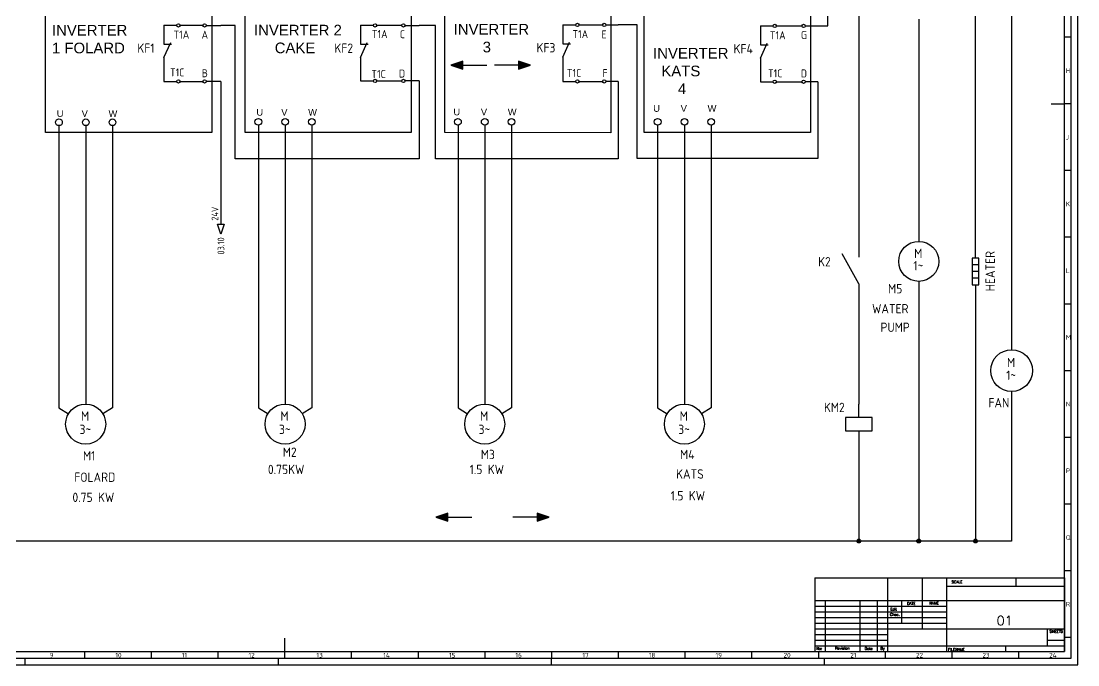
# Model space of a CAD drawing. Header units: millimetres. Extents: x 0 to 1189, y 5 to 846.
# Drawn here: x 397 to 1189, y 5 to 488 of the extents above; entities that cross this region are included whole.
import ezdxf
from ezdxf.enums import TextEntityAlignment as Align

# ---------------------------------------------------------------- set-up
doc = ezdxf.new("R2010")
doc.units = ezdxf.units.MM
doc.header["$LTSCALE"] = 12
for name, color, linetype in [('025', 1, 'Continuous'), ('035', 5, 'Continuous'), ('07', 7, 'Continuous'), ('DESC', 7, 'Continuous'), ('MISC', 7, 'Continuous'), ('RED_2.5mm^2', 1, 'Continuous'), ('SYMS', 7, 'Continuous'), ('TAGS', 7, 'Continuous'), ('WIREREF', 7, 'Continuous'), ('XREF', 7, 'Continuous')]:
    doc.layers.add(name, color=color, linetype=linetype)
doc.styles.add('ISO Proportional', font='isocp.shx')
doc.styles.add('WD', font='romans.shx')
doc.styles.add('WD_IEC', font='isocp2.shx', dxfattribs={"width": 0.9, "height": 4})

# ---------------------------------------------------------------- blocks, each defined once
blk = doc.blocks.new('IEC_border_a0')
at = {"layer": '035', "color": 0}
for p, q in [((1189, 0), (1189, 841)), ((1183.98, 470.5), (1179, 470.5)), ((1183.98, 420.5), (1179, 420.5)), ((1183.98, 420.5), (1179, 420.5)), ((1183.98, 370.5), (1179, 370.5)), ((1183.98, 320.5), (1179, 320.5)), ((1184, 270.46), (1179.02, 270.46)), ((1184, 270.46), (1179.02, 270.46)), ((1184, 220.46), (1179.02, 220.46)), ((1184, 170.46), (1179.02, 170.46)), ((1184, 120.46), (1179.02, 120.46)), ((1184, 70.46), (1179.02, 70.46)), ((1184.02, 20.42), (1179.03, 20.42)), ((444.5, 10), (444.5, 5)), ((494.5, 10), (494.5, 5)), ((544.5, 10), (544.5, 5)), ((594.5, 10), (594.5, 5)), ((644.5, 10), (644.5, 5)), ((694.5, 10), (694.5, 5)), ((744.5, 10), (744.5, 5)), ((744.5, 10), (744.5, 5)), ((794.5, 10), (794.5, 5)), ((844.5, 10), (844.5, 5)), ((894.5, 10), (894.5, 5)), ((944.5, 10), (944.5, 5)), ((994.5, 10), (994.5, 5)), ((1044.5, 10), (1044.5, 5)), ((1094.5, 10), (1094.5, 5)), ((1144.5, 10), (1144.5, 5)), ((0, 0), (1189, 0)), ((400, 0), (400, 5)), ((590, 0), (590, 5)), ((794.5, 0), (794.5, 5)), ((999, 0), (999, 5))]:
    blk.add_line(p, q, dxfattribs=at)
blk.add_lwpolyline([(10, 10), (1179, 10), (1179, 831), (10, 831)], close=True, dxfattribs=at)
at = {"layer": '07', "color": 0}
for p, q in [((1169, 420.5), (1179, 420.5)), ((594.5, 20), (594.5, 10))]:
    blk.add_line(p, q, dxfattribs=at)
blk.add_lwpolyline([(5, 5), (1184, 5), (1184, 836), (5, 836)], close=True, dxfattribs=at)
at = {"layer": '035', "color": 0, "style": 'ISO Proportional'}
for s, p in [('H', (1180, 443.75)), ('J', (1180, 393.75)), ('K', (1180, 343.75)), ('L', (1180.02, 293.72)), ('M', (1180.02, 243.72)), ('N', (1180.02, 193.72)), ('P', (1180.02, 143.72)), ('Q', (1180.02, 93.72)), ('R', (1180.03, 43.68)), ('9', (418.46, 5.5)), ('10', (467.72, 5.5)), ('11', (517.49, 5.5)), ('12', (567.49, 5.5)), ('13', (618.42, 5.5)), ('14', (668.46, 5.5)), ('15', (717.72, 5.5)), ('16', (767.49, 5.5)), ('17', (817.72, 5.5)), ('18', (867.49, 5.5)), ('19', (917.49, 5.5)), ('20', (968.42, 5.5)), ('21', (1018.46, 5.5)), ('22', (1067.72, 5.5)), ('23', (1117.49, 5.5)), ('24', (1167.49, 5.5))]:
    blk.add_text(s, height=3.5, dxfattribs=at).set_placement(p)
blk = doc.blocks.new('IEC_tblock_a0')
at = {"layer": '035'}
for p, q in [((-106.6, 55.25), (-106.6, 17)), ((-88.4, 48.88), (0, 48.88)), ((-36.4, 55.25), (-36.4, 48.88)), ((-187.2, 34), (-88.4, 34)), ((-179.4, 38.25), (-179.4, 0)), ((-153.4, 38.25), (-153.4, 0)), ((-140.4, 38.25), (-140.4, 0)), ((-122.2, 38.25), (-122.2, 21.25)), ((-187.2, 29.75), (-88.4, 29.75)), ((-187.2, 25.5), (-88.4, 25.5)), ((-187.2, 21.25), (-88.4, 21.25)), ((-187.2, 17), (-132.6, 17)), ((-187.2, 12.75), (-132.6, 12.75)), ((-187.2, 8.5), (-132.6, 8.5)), ((-13, 8.5), (0, 8.5)), ((-187.2, 4.25), (0, 4.25)), ((-44.2, 4.25), (-44.2, 0))]:
    blk.add_line(p, q, dxfattribs=at)
at = {"layer": '07'}
for p, q in [((-187.2, 55.25), (0, 55.25)), ((-187.2, 55.25), (-187.2, 0)), ((-132.6, 55.25), (-132.6, 0)), ((-88.4, 55.25), (-88.4, 0)), ((0, 55.25), (0, 0)), ((-187.2, 38.25), (0, 38.25)), ((-132.6, 17), (0, 17)), ((-13, 17), (-13, 4.25)), ((-187.2, 0), (0, 0))]:
    blk.add_line(p, q, dxfattribs=at)
at = {"style": 'WD'}
for tag, p in [('SCALE', (-69.88, 51.07)), ('SH', (-8.74, 10.06)), ('FILENAME', (-68.15, 0.8))]:
    blk.add_attdef(tag, p, '', height=2, dxfattribs=at)
for tag, height, p in [('EDDATE', 2, (-114.97, 30.8)), ('EDBY', 2, (-98.02, 30.86)), ('PROJDESC', 5, (-45.9, 29.2)), ('CKDATE', 2, (-114.85, 26.58)), ('CKBY', 2, (-97.88, 26.3)), ('DWGDESC', 5, (-44.85, 19.72)), ('DWGNO', 3.5, (-48.54, 9.46))]:
    blk.add_attdef(tag, text='', height=height, dxfattribs=at).set_placement(p, align=Align.CENTER)
at = {"style": 'WD', "flags": 1}
blk.add_attdef('WD_TB', (-120.95, 11.91), '', height=2, dxfattribs=at)
at = {"layer": '025', "style": 'WD'}
for s, p in [('SCALE', (-80.57, 51.13)), ('NAME', (-97.74, 35.14)), ('No:', (-183.81, 1.19)), ('Revision', (-166.53, 1.47)), ('Date', (-146.79, 1.28)), ('By', (-136.33, 1.37))]:
    blk.add_text(s, height=2, dxfattribs=at).set_placement(p, align=Align.CENTER)
for s, p in [('Edit', (-130.55, 30.72)), ('DATE', (-118, 35)), ('Chec.', (-130.82, 26.72)), ('SHEETS', (-11.17, 14.05)), ('FILENAME', (-87.18, 0.61))]:
    blk.add_text(s, height=2, dxfattribs=at).set_placement(p)
blk = doc.blocks.new('VT0_02')
blk.add_circle((0, 0), 1.25)
at = {"style": 'WD_IEC'}
blk.add_attdef('TAG1', text='', height=2.5, dxfattribs=at).set_placement((-0.5, 1.75), align=Align.RIGHT)
at = {"style": 'WD_IEC', "flags": 1}
for tag, p in [('X4TERM01', (-1.25, 0)), ('X2TERM01', (0, 1.25)), ('X1TERM01', (1.25, 0)), ('X8TERM01', (0, -1.25))]:
    blk.add_attdef(tag, p, '', height=0.32, dxfattribs=at)
blk = doc.blocks.new('VMO13')
blk.add_circle((0, 0), 7.5)
at = {"style": 'WD_IEC'}
blk.add_attdef('TERM02', (-0.69, 7.75), '', height=2, rotation=90, dxfattribs=at)
for tag, p in [('INST', (-12.88, 12.75)), ('TAG1', (-12.88, 5.75)), ('LOC', (-12.88, 9.25)), ('DESC1', (-12.88, 1.5)), ('DESC2', (-12.88, -2)), ('DESC3', (-12.88, -5.5)), ('RATING1', (-12.88, -9)), ('RATING2', (-12.88, -12.5)), ('RATING3', (-12.88, -16)), ('RATING4', (-12.95, -19.58))]:
    blk.add_attdef(tag, text='', height=2.5, dxfattribs=at).set_placement(p, align=Align.RIGHT)
at = {"style": 'WD_IEC', "flags": 1}
for tag, p, height in [('MFG', (12.75, 9), 1.5), ('CAT', (12.75, 6.5), 1.5), ('X0TERM01', (-6.4, 3.9), 0.32), ('X2TERM02', (0, 7.5), 0.32), ('X0TERM03', (6.4, 3.9), 0.32), ('X4LINK', (-7.5, 0), 0.32), ('X1LINK', (7.5, 0), 0.32), ('X8TERM04', (0, -7.5), 0.32), ('ASSYCODE', (1, -9), 1), ('FAMILY', (1, -10.5), 1), ('CATDESC', (1, -12), 1)]:
    blk.add_attdef(tag, p, '', height=height, dxfattribs=at)
at = {"style": 'WD_IEC'}
for tag, p in [('TERM01', (-7.35, 4.34)), ('TERM03', (9.35, 4.53)), ('TERM04', (-0.59, -7.92))]:
    blk.add_attdef(tag, text='', height=2, rotation=90, dxfattribs=at).set_placement(p, align=Align.RIGHT)
for tag, p in [('M', (-0.22, 1.27)), ('3~', (-0.12, -3.73))]:
    blk.add_attdef(tag, text='', height=2.5, dxfattribs=at).set_placement(p, align=Align.CENTER)
at = {"lineweight": 15, "style": 'WD_IEC'}
blk.add_attdef('XREF', text='', height=2.5, dxfattribs=at).set_placement((-13.19, -22.86), align=Align.RIGHT)
blk = doc.blocks.new('VMS1')
for p, q in [((0, 2.5), (0, 7.5)), ((0, -2.5), (0, -7.5))]:
    blk.add_line(p, q)
blk.add_lwpolyline([(-5, 2.5), (-5, -2.5), (5, -2.5), (5, 2.5)], close=True)
at = {"style": 'WD_IEC'}
for tag, p in [('INST', (-5.25, 10.5)), ('LOC', (-5.25, 7.5)), ('TAG1', (-5.25, 4.5)), ('DESC2', (-5.25, -9.85)), ('DESC1', (-5.25, -6.85)), ('DESC3', (-5.25, -12.85))]:
    blk.add_attdef(tag, text='', height=2.5, dxfattribs=at).set_placement(p, align=Align.RIGHT)
blk.add_attdef('TERM01', text='', height=2, rotation=90, dxfattribs=at).set_placement((-1, 7.5), align=Align.RIGHT)
at = {"style": 'WD_IEC', "flags": 1}
for tag, p, height in [('X2TERM01', (0, 7.5), 0.32), ('X4LINK', (-5, 0), 0.32), ('X1LINK', (5, 0), 0.32), ('ASSYCODE', (1, -4), 1), ('X8TERM02', (0, -7.5), 0.32), ('FAMILY', (1, -5.5), 1), ('CATDESC', (1, -7), 1)]:
    blk.add_attdef(tag, p, '', height=height, dxfattribs=at)
at = {"style": 'WD_IEC', "flags": 9}
for tag, p in [('MFG', (-6, 1)), ('CAT', (-6, -1.5))]:
    blk.add_attdef(tag, text='', height=1.5, dxfattribs=at).set_placement(p, align=Align.RIGHT)
at = {"style": 'WD_IEC'}
blk.add_attdef('TERM02', (-1, -7.5), '', height=2, rotation=90, dxfattribs=at)
at = {"lineweight": 9, "style": 'WD_IEC'}
for tag, p in [('NO', (-5.5, -16.5)), ('NC', (-5.5, -19.5))]:
    blk.add_attdef(tag, text='', height=2.5, dxfattribs=at).set_placement(p, align=Align.TOP_RIGHT)
for tag, p in [('XREFNO', (-4, -16.5)), ('XREFNC', (-4, -19.5))]:
    blk.add_attdef(tag, text='', height=2.5, dxfattribs=at).set_placement(p, align=Align.TOP_LEFT)
blk = doc.blocks.new('VRE1HT')
for p, q in [((0, 5), (0, 10)), ((1.25, 2.5), (-1.25, 2.5)), ((1.25, 0), (-1.25, 0)), ((1.25, -2.5), (-1.25, -2.5)), ((0, -5), (0, -10))]:
    blk.add_line(p, q)
blk.add_lwpolyline([(-1.25, 5), (-1.25, -5), (1.25, -5), (1.25, 5)], close=True)
at = {"style": 'WD_IEC'}
for tag, p in [('INST', (-5.25, 10.25)), ('LOC', (-5.25, 6.75)), ('TAG1', (-5.25, 3.25)), ('RATING1', (-5.25, -1.25)), ('RATING2', (-5.25, -5.25)), ('XREF', (-5.25, -9.25)), ('DESC1', (-5.25, -13.1)), ('DESC2', (-5.25, -16.6)), ('DESC3', (-5.25, -20.1))]:
    blk.add_attdef(tag, text='', height=2.5, dxfattribs=at).set_placement(p, align=Align.RIGHT)
blk.add_attdef('TERM01', text='', height=2, rotation=90, dxfattribs=at).set_placement((-1, 10), align=Align.RIGHT)
at = {"style": 'WD_IEC', "flags": 1}
for tag, p, height in [('X2TERM01', (0, 10), 0.32), ('MFG', (2.75, 9), 1.5), ('CAT', (2.75, 6.5), 1.5), ('X4LINK', (-1.875, 0), 0.32), ('X1LINK', (1.875, 0), 0.32), ('ASSYCODE', (2.25, -1.5), 1), ('FAMILY', (2.25, -3), 1), ('CATDESC', (2.25, -4.5), 1), ('X8TERM02', (0, -10), 0.32)]:
    blk.add_attdef(tag, p, '', height=height, dxfattribs=at)
at = {"style": 'WD_IEC'}
blk.add_attdef('TERM02', (-1, -10), '', height=2, rotation=90, dxfattribs=at)
blk = doc.blocks.new('HT0W02')
blk.add_circle((0, 0), 1.25)
at = {"style": 'WD_IEC'}
for tag, p in [('INST', (-2.25, 6.5)), ('LOC', (-2.25, 3.5)), ('DESC2', (-2.25, -9.25)), ('DESC1', (-2.25, -6.25)), ('DESC3', (-2.25, -12.25))]:
    blk.add_attdef(tag, text='', height=2.5, dxfattribs=at).set_placement(p, align=Align.RIGHT)
at = {"style": 'WD_IEC', "flags": 1}
for tag, p, height in [('ASSYCODE', (2.75, 10.75), 1), ('CATDESC', (2.75, 9.25), 1), ('MFG', (2.75, 7.25), 1.5), ('X4TERM01', (-1.25, 0), 0.25), ('X4TERMDESC01', (-1.25, 0.5), 0.4), ('STRIPSEQ', (0, 0), 0.025), ('X2TERM01', (0, 1.25), 0.25), ('X2TERMDESC01', (0, 1.75), 0.4), ('X1TERM01', (1.25, 0), 0.25), ('X1TERMDESC01', (1.25, 0.5), 0.4), ('CAT', (2.75, 4.75), 1.5), ('LINKTERM', (0, -0.0375), 0.025), ('X8TERM01', (0, -1.25), 0.25), ('X8TERMDESC01', (0, -0.75), 0.4)]:
    blk.add_attdef(tag, p, '', height=height, dxfattribs=at)
at = {"style": 'WD_IEC', "flags": 8}
for tag, p in [('TAGSTRIP', (-2.25, 0.5)), ('WIRENO', (-2.25, -3.25))]:
    blk.add_attdef(tag, text='', height=2.5, dxfattribs=at).set_placement(p, align=Align.RIGHT)
blk = doc.blocks.new('VCR22')
for p, q in [((0, 7.5), (0, 2.5)), ((0, -2.5), (2.5, 3.12)), ((0, 2.5), (2.87, 2.5)), ((0, -2.5), (0, -7.5))]:
    blk.add_line(p, q)
at = {"style": 'WD_IEC'}
for tag, p in [('INST', (-5.25, 5.25)), ('LOC', (-5.25, 2.25)), ('TAG2', (-5.25, -0.75)), ('XREF', (-5.25, -3.75)), ('DESC2', (-5.25, -9.75)), ('DESC1', (-5.25, -6.75)), ('DESC3', (-5.25, -12.75))]:
    blk.add_attdef(tag, text='', height=2.5, dxfattribs=at).set_placement(p, align=Align.RIGHT)
blk.add_attdef('TERM01', text='', height=2, rotation=90, dxfattribs=at).set_placement((-1, 7.5), align=Align.RIGHT)
at = {"style": 'WD_IEC', "flags": 1}
for tag, p, height in [('X2TERM01', (0, 7.5), 0.32), ('X4LINK', (-0.55, 0), 0.32), ('X1LINK', (1.92, 0), 0.32), ('CONTACT', (4, -3.5), 1), ('COMMON', (5.25, -4.75), 1), ('X8TERM02', (0, -7.5), 0.32), ('FAMILY', (4, -5), 1)]:
    blk.add_attdef(tag, p, '', height=height, dxfattribs=at)
at = {"style": 'WD_IEC'}
blk.add_attdef('TERM02', (-1, -7.5), '', height=2, rotation=90, dxfattribs=at)
blk = doc.blocks.new('VMO12')
blk.add_circle((0, 0), 7.5)
at = {"style": 'WD_IEC'}
for tag, p in [('INST', (-10.5, 15.25)), ('LOC', (-10.5, 11.75)), ('TAG1', (-10.5, 8.25)), ('DESC1', (-10.5, 4)), ('DESC2', (-10.5, 0.5)), ('DESC3', (-10.5, -3)), ('RATING2', (-10.5, -10)), ('RATING1', (-10.5, -6.5)), ('RATING3', (-10.5, -13.5))]:
    blk.add_attdef(tag, text='', height=2.5, dxfattribs=at).set_placement(p, align=Align.RIGHT)
blk.add_attdef('TERM01', (-1, 7.48), '', height=2, rotation=90, dxfattribs=at)
at = {"style": 'WD_IEC', "flags": 1}
for tag, p, height in [('MFG', (2.75, 11.5), 1.5), ('X2TERM01', (0, 7.5), 0.32), ('CAT', (2.75, 9), 1.5), ('X4LINK', (-7.5, 0), 0.32), ('X1LINK', (7.5, 0), 0.32), ('X8TERM02', (0, -7.5), 0.32), ('X0TERM03', (5.3, -5.3), 0.32), ('ASSYCODE', (1, -9), 1), ('FAMILY', (1, -10.5), 1), ('CATDESC', (1, -12), 1)]:
    blk.add_attdef(tag, p, '', height=height, dxfattribs=at)
at = {"style": 'WD_IEC'}
for tag, p in [('M', (-0.2, 1.24)), ('1~', (-0.17, -3.35))]:
    blk.add_attdef(tag, text='', height=2.5, dxfattribs=at).set_placement(p, align=Align.CENTER)
at = {"linetype": 'Continuous', "style": 'WD_IEC'}
blk.add_attdef('TERM03', text='', height=2, dxfattribs=at).set_placement((7.55, -5.55), align=Align.MIDDLE_LEFT)
at = {"style": 'WD_IEC'}
blk.add_attdef('TERM02', text='', height=2, rotation=90, dxfattribs=at).set_placement((-0.9, -7.98), align=Align.RIGHT)
at = {"lineweight": 15, "style": 'WD_IEC'}
blk.add_attdef('XREF', text='', height=2.5, dxfattribs=at).set_placement((-10.5, -17), align=Align.RIGHT)
blk = doc.blocks.new('VCR21')
for p, q in [((0, 7.5), (0, 2.5)), ((0, -2.5), (-3.12, 3.12)), ((0, -2.5), (0, -7.5))]:
    blk.add_line(p, q)
at = {"style": 'WD_IEC'}
for tag, p in [('INST', (-5.25, 6.75)), ('LOC', (-5.25, 3.75)), ('TAG2', (-5.25, 0.75)), ('XREF', (-5.25, -3.75)), ('DESC1', (-5.25, -6.75)), ('DESC2', (-5.25, -9.75)), ('DESC3', (-5.25, -12.75))]:
    blk.add_attdef(tag, text='', height=2.5, dxfattribs=at).set_placement(p, align=Align.RIGHT)
blk.add_attdef('TERM01', text='', height=2, rotation=90, dxfattribs=at).set_placement((-1, 7.5), align=Align.RIGHT)
at = {"style": 'WD_IEC', "flags": 1}
for tag, p, height in [('X2TERM01', (0, 7.5), 0.32), ('X4LINK', (-2.75, 0), 0.32), ('X1LINK', (-0.5, 0), 0.32), ('CONTACT', (4, -3.5), 1), ('COMMON', (5.25, -4.75), 1), ('FAMILY', (4, -5), 1), ('X8TERM02', (0, -7.5), 0.32)]:
    blk.add_attdef(tag, p, '', height=height, dxfattribs=at)
at = {"style": 'WD_IEC'}
blk.add_attdef('TERM02', (-1, -7.5), '', height=2, rotation=90, dxfattribs=at)
blk = doc.blocks.new('Q020401L')
for p, q in [((4, 0.5), (2.5, 0)), ((2.5, 0), (4, -0.5)), ((4, -0.5), (4, 0.5)), ((4, 0), (7, 0))]:
    blk.add_line(p, q)
blk.add_solid([(4, -0.5), (4, 0.5), (2.5, 0)])
blk = doc.blocks.new('Q020401R')
for p, q in [((-4, 0), (-7, 0)), ((-2.5, 0), (-4, 0.5)), ((-4, 0.5), (-4, -0.5)), ((-4, -0.5), (-2.5, 0))]:
    blk.add_line(p, q)
blk.add_solid([(-4, 0.5), (-4, -0.5), (-2.5, 0)])
blk = doc.blocks.new('WDDOT')
for radius in [0.72, 0.449, 0.223]:
    blk.add_circle((0, 0), radius)
blk = doc.blocks.new('HA1S4')
blk.add_lwpolyline([(0, -3.75), (-1.25, 0), (1.25, 0)], close=True)
at = {"style": 'WD_IEC', "flags": 8}
blk.add_attdef('WIRENO', (-1, 1.25), '', height=2.5, rotation=90, dxfattribs=at)
at = {"style": 'WD_IEC'}
blk.add_attdef('DESC1', text='', height=2.5, rotation=90, dxfattribs=at).set_placement((1, 1.25), align=Align.TOP_LEFT)
at = {"style": 'WD_IEC', "flags": 1}
blk.add_attdef('X2TERM01', (0, 0), '', height=0.32, dxfattribs=at)
blk.add_attdef('SIGCODE', text='', height=1, dxfattribs=at).set_placement((-2.5, -3.2), align=Align.RIGHT)
at = {"style": 'WD_IEC'}
blk.add_attdef('XREF', text='', height=2.5, rotation=90, dxfattribs=at).set_placement((0, -5), align=Align.MIDDLE_RIGHT)

msp = doc.modelspace()

# ---------------------------------------------------------------- linework, layer by layer
at = {"color": 0}
for points in [[(415.27, 514.45), (539.87, 514.32), (539.87, 403.93), (415.27, 404.07)], [(564.88, 514.45), (689.48, 514.45), (689.48, 404.07), (564.88, 404.07)], [(714.48, 514.45), (839.07, 514.05), (839.07, 403.67), (714.48, 404.07)], [(864.09, 514.45), (988.69, 514.45), (988.69, 404.07), (864.09, 404.07)]]:
    msp.add_lwpolyline(points, close=True, dxfattribs=at)
at = {"layer": 'RED_2.5mm^2', "color": 0}
for p, q in [((1024.82, 655.77), (1024.82, 330.63)), ((1112.25, 319.9), (1112.25, 655.77)), ((1001.67, 483.88), (1001.67, 635.1)), ((1139.34, 592.94), (1139.34, 241.15)), ((504.12, 484.49), (513.68, 484.49)), ((504.12, 484.49), (504.12, 480.23)), ((513.68, 484.34), (513.68, 484.34)), ((516.18, 484.49), (533.25, 484.49)), ((535.75, 484.34), (546.79, 484.34)), ((557.46, 484.34), (546.79, 484.34)), ((557.46, 384.18), (557.46, 484.34)), ((651.46, 484.49), (661.02, 484.49)), ((651.46, 484.49), (651.46, 480.23)), ((661.02, 484.34), (661.02, 484.34)), ((663.52, 484.49), (682.31, 484.49)), ((684.81, 484.34), (695.31, 484.34)), ((707.71, 484.34), (695.31, 484.34)), ((707.71, 384.18), (707.71, 484.34)), ((803.07, 484.81), (812.64, 484.81)), ((803.07, 484.81), (803.07, 480.56)), ((812.64, 484.67), (812.64, 484.67)), ((815.14, 484.81), (832.8, 484.81)), ((835.3, 484.67), (844.59, 484.67)), ((858.63, 484.67), (844.59, 484.67)), ((858.63, 384.48), (858.63, 484.67)), ((951.05, 484.02), (960.62, 484.02)), ((951.05, 484.02), (951.05, 479.77)), ((960.62, 483.88), (960.62, 483.88)), ((963.12, 484.02), (982.25, 484.02)), ((984.75, 483.88), (1001.67, 483.88)), ((1069.75, 489.08), (1069.75, 322.4)), ((504.12, 450.23), (504.12, 442.27)), ((513.68, 449.13), (513.68, 449.13)), ((651.46, 450.23), (651.46, 442.66)), ((661.02, 449.13), (661.02, 449.13)), ((803.07, 450.56), (803.07, 442.37)), ((812.64, 449.46), (812.64, 449.46)), ((951.05, 449.77), (951.05, 442.1)), ((960.62, 448.66), (960.62, 448.66)), ((504.12, 442.27), (513.68, 442.27)), ((516.18, 442.27), (533.25, 442.27)), ((546.79, 442.27), (535.75, 442.27)), ((546.79, 442.27), (546.79, 335.42)), ((651.46, 442.66), (661.02, 442.66)), ((663.52, 442.66), (682.31, 442.66)), ((695.31, 442.66), (684.81, 442.66)), ((695.31, 442.66), (695.31, 384.18)), ((803.07, 442.37), (812.64, 442.37)), ((815.14, 442.37), (832.8, 442.37)), ((844.59, 442.37), (835.3, 442.37)), ((844.59, 442.37), (844.59, 384.18)), ((951.05, 442.1), (960.62, 442.1)), ((963.12, 442.1), (982.25, 442.1)), ((994.12, 442.1), (984.75, 442.1)), ((994.12, 442.1), (994.12, 384.48)), ((425.42, 409.57), (425.42, 197.62)), ((445.42, 409.57), (445.42, 200.43)), ((465.42, 409.57), (465.42, 197.62)), ((574.88, 409.57), (574.88, 197.62)), ((594.88, 409.57), (594.88, 200.43)), ((614.88, 409.57), (614.88, 197.62)), ((724.48, 409.57), (724.48, 197.62)), ((744.48, 409.57), (744.48, 200.43)), ((764.48, 409.57), (764.48, 197.62)), ((874.09, 409.57), (874.09, 197.62)), ((894.09, 409.57), (894.09, 200.43)), ((914.09, 409.57), (914.09, 197.62)), ((695.31, 384.18), (557.46, 384.18)), ((844.59, 384.18), (707.71, 384.18)), ((994.12, 384.48), (858.63, 384.48)), ((1069.75, 292.4), (1069.75, 97.76)), ((1112.25, 279.9), (1112.25, 97.76)), ((1024.82, 270.63), (1024.82, 200.43)), ((1139.34, 209.9), (1139.34, 97.76)), ((425.42, 197.62), (432.62, 193.23)), ((465.42, 197.62), (458.23, 193.23)), ((574.88, 197.62), (582.07, 193.23)), ((614.88, 197.62), (607.68, 193.23)), ((724.48, 197.62), (731.67, 193.23)), ((764.48, 197.62), (757.29, 193.23)), ((874.09, 197.62), (881.28, 193.23)), ((914.09, 197.62), (906.89, 193.23)), ((1024.82, 170.43), (1024.82, 97.76)), ((1139.34, 97.76), (41.83, 97.76))]:
    msp.add_line(p, q, dxfattribs=at)

# ---------------------------------------------------------------- block references
at = {"color": 0}
msp.add_blockref('IEC_border_a0', (0, 4.94), dxfattribs=at)
ref = msp.add_blockref('IEC_tblock_a0', (1179, 14.94), dxfattribs=at)
ref.add_attrib('DWGDESC', '01', dxfattribs={"height": 7, "style": 'WD'}).set_placement((1134.15, 34.65), align=Align.CENTER)
at = {"layer": 'SYMS', "color": 0}
ref = msp.add_blockref('HT0W02', (514.93, 484.34), dxfattribs=at)
ref.add_attrib('TAGSTRIP', 'T1A', dxfattribs={"layer": 'TAGS', "height": 6, "style": 'WD_IEC', "flags": 8}).set_placement((523.04, 474.39), align=Align.RIGHT)
ref = msp.add_blockref('HT0W02', (534.5, 484.34), dxfattribs=at)
ref.add_attrib('TAGSTRIP', 'A', dxfattribs={"layer": 'TAGS', "height": 6, "style": 'WD_IEC', "flags": 8}).set_placement((537.14, 474.39), align=Align.RIGHT)
ref = msp.add_blockref('HT0W02', (662.27, 484.34), dxfattribs=at)
ref.add_attrib('TAGSTRIP', 'T1A', dxfattribs={"layer": 'TAGS', "height": 6, "style": 'WD_IEC', "flags": 8}).set_placement((671.68, 474.8), align=Align.RIGHT)
ref = msp.add_blockref('HT0W02', (683.56, 484.34), dxfattribs=at)
ref.add_attrib('TAGSTRIP', 'C', dxfattribs={"layer": 'TAGS', "height": 6, "style": 'WD_IEC', "flags": 8}).set_placement((684.73, 474.68), align=Align.RIGHT)
ref = msp.add_blockref('HT0W02', (813.89, 484.67), dxfattribs=at)
ref.add_attrib('TAGSTRIP', 'T1A', dxfattribs={"layer": 'TAGS', "height": 6, "style": 'WD_IEC', "flags": 8}).set_placement((822, 474.72), align=Align.RIGHT)
ref = msp.add_blockref('HT0W02', (834.05, 484.67), dxfattribs=at)
ref.add_attrib('TAGSTRIP', 'E', dxfattribs={"layer": 'TAGS', "height": 6, "style": 'WD_IEC', "flags": 8}).set_placement((835.85, 474.53), align=Align.RIGHT)
ref = msp.add_blockref('HT0W02', (961.87, 483.88), dxfattribs=at)
ref.add_attrib('TAGSTRIP', 'T1A', dxfattribs={"layer": 'TAGS', "height": 6, "style": 'WD_IEC', "flags": 8}).set_placement((969.98, 473.93), align=Align.RIGHT)
ref = msp.add_blockref('HT0W02', (983.5, 483.88), dxfattribs=at)
ref.add_attrib('TAGSTRIP', 'G', dxfattribs={"layer": 'TAGS', "height": 6, "style": 'WD_IEC', "flags": 8}).set_placement((986.05, 474.12), align=Align.RIGHT)
ref = msp.add_blockref('VCR22', (504.12, 465.23), dxfattribs=dict(at, xscale=2, yscale=2, zscale=2))
ref.add_attrib('TAG2', 'KF1', dxfattribs={"layer": 'TAGS', "height": 7, "style": 'WD_IEC'}).set_placement((497.02, 463.73), align=Align.RIGHT)
ref = msp.add_blockref('VCR22', (651.46, 465.23), dxfattribs=dict(at, xscale=2, yscale=2, zscale=2))
ref.add_attrib('TAG2', 'KF2', dxfattribs={"layer": 'TAGS', "height": 7, "style": 'WD_IEC'}).set_placement((645.82, 463.73), align=Align.RIGHT)
ref = msp.add_blockref('VCR22', (803.07, 465.56), dxfattribs=dict(at, xscale=2, yscale=2, zscale=2))
ref.add_attrib('TAG2', 'KF3', dxfattribs={"layer": 'TAGS', "height": 7, "style": 'WD_IEC'}).set_placement((797.43, 464.06), align=Align.RIGHT)
ref = msp.add_blockref('VCR22', (951.05, 464.77), dxfattribs=dict(at, xscale=2, yscale=2, zscale=2))
ref.add_attrib('TAG2', 'KF4', dxfattribs={"layer": 'TAGS', "height": 7, "style": 'WD_IEC'}).set_placement((945.41, 463.27), align=Align.RIGHT)
ref = msp.add_blockref('HT0W02', (514.93, 442.27), dxfattribs=at)
ref.add_attrib('TAGSTRIP', 'T1C', dxfattribs={"layer": 'TAGS', "height": 6, "style": 'WD_IEC', "flags": 8}).set_placement((519.4, 446.06), align=Align.RIGHT)
ref = msp.add_blockref('HT0W02', (534.5, 442.27), dxfattribs=at)
ref.add_attrib('TAGSTRIP', 'B', dxfattribs={"layer": 'TAGS', "height": 6, "style": 'WD_IEC', "flags": 8}).set_placement((537.01, 445.45), align=Align.RIGHT)
for name, p, xscale, yscale, zscale in [('Q020401L', (704, 454.61), 6, 6, 6), ('Q020401R', (793.86, 454.58), 6, 6, 6), ('VT0_02', (425.42, 411.64), 2, 2, 2), ('VT0_02', (445.48, 411.64), 2, 2, 2), ('VT0_02', (465.48, 411.64), 2, 2, 2), ('VT0_02', (574.82, 412.07), 2, 2, 2), ('VT0_02', (594.88, 412.07), 2, 2, 2), ('VT0_02', (614.88, 412.07), 2, 2, 2), ('VT0_02', (724.43, 412.07), 2, 2, 2), ('VT0_02', (744.48, 412.07), 2, 2, 2), ('VT0_02', (764.48, 412.07), 2, 2, 2), ('VT0_02', (874.09, 411.99), 2, 2, 2), ('VT0_02', (894.14, 411.99), 2, 2, 2), ('VT0_02', (914.14, 411.99), 2, 2, 2), ('Q020401L', (692.93, 115.6), 6, 6, 6), ('Q020401R', (807.66, 115.57), 6, 6, 6), ('WDDOT', (1024.82, 97.76), 2, 2, 2), ('WDDOT', (1069.75, 97.76), 2, 2, 2), ('WDDOT', (1112.25, 97.76), 2, 2, 2)]:
    msp.add_blockref(name, p, dxfattribs=dict(at, xscale=xscale, yscale=yscale, zscale=zscale))
ref = msp.add_blockref('HT0W02', (813.89, 442.37), dxfattribs=at)
ref.add_attrib('TAGSTRIP', 'T1C', dxfattribs={"layer": 'TAGS', "height": 6, "style": 'WD_IEC', "flags": 8}).set_placement((816.87, 445.66), align=Align.RIGHT)
ref = msp.add_blockref('HT0W02', (834.05, 442.37), dxfattribs=at)
ref.add_attrib('TAGSTRIP', 'F', dxfattribs={"layer": 'TAGS', "height": 6, "style": 'WD_IEC', "flags": 8}).set_placement((836.56, 445.54), align=Align.RIGHT)
ref = msp.add_blockref('HT0W02', (961.87, 442.1), dxfattribs=at)
ref.add_attrib('TAGSTRIP', 'T1C', dxfattribs={"layer": 'TAGS', "height": 6, "style": 'WD_IEC', "flags": 8}).set_placement((967.58, 445.39), align=Align.RIGHT)
ref = msp.add_blockref('HT0W02', (662.27, 442.66), dxfattribs=at)
ref.add_attrib('TAGSTRIP', 'T1C', dxfattribs={"layer": 'TAGS', "height": 6, "style": 'WD_IEC', "flags": 8}).set_placement((670.34, 444.85), align=Align.RIGHT)
ref = msp.add_blockref('HT0W02', (683.56, 442.66), dxfattribs=at)
ref.add_attrib('TAGSTRIP', 'D', dxfattribs={"layer": 'TAGS', "height": 6, "style": 'WD_IEC', "flags": 8}).set_placement((684.82, 445.21), align=Align.RIGHT)
ref = msp.add_blockref('HT0W02', (983.5, 442.1), dxfattribs=at)
ref.add_attrib('TAGSTRIP', 'D', dxfattribs={"layer": 'TAGS', "height": 6, "style": 'WD_IEC', "flags": 8}).set_placement((986.01, 445.28), align=Align.RIGHT)
ref = msp.add_blockref('HA1S4', (546.79, 335.42), dxfattribs=dict(at, xscale=2, yscale=2, zscale=2))
ref.add_attrib('XREF', '03.10', dxfattribs={"layer": 'XREF', "height": 5, "rotation": 90, "style": 'WD_IEC'}).set_placement((546.79, 325.42), align=Align.MIDDLE_RIGHT)
ref.add_attrib('WIRENO', '24V', (544.79, 337.92), dxfattribs={"layer": 'WIREREF', "height": 5, "rotation": 90, "style": 'WD_IEC', "flags": 8})
ref = msp.add_blockref('VCR21', (1024.82, 300.63), dxfattribs=dict(at, xscale=4, yscale=4, zscale=4))
ref.add_attrib('TAG2', 'K2', dxfattribs={"layer": 'TAGS', "height": 7, "style": 'WD_IEC'}).set_placement((1003.82, 303.63), align=Align.RIGHT)
ref = msp.add_blockref('VMO12', (1069.75, 307.4), dxfattribs=dict(at, xscale=2, yscale=2, zscale=2))
ref.add_attrib('M', 'M', dxfattribs={"layer": 'MISC', "height": 7, "style": 'WD_IEC'}).set_placement((1069.35, 309.87), align=Align.CENTER)
ref.add_attrib('1~', '1~', dxfattribs={"layer": 'MISC', "height": 7, "style": 'WD_IEC'}).set_placement((1069.42, 300.69), align=Align.CENTER)
ref.add_attrib('DESC2', 'PUMP', dxfattribs={"layer": 'DESC', "height": 7, "style": 'WD_IEC'}).set_placement((1063.01, 254.5), align=Align.RIGHT)
ref.add_attrib('DESC1', 'WATER', dxfattribs={"layer": 'DESC', "height": 7, "style": 'WD_IEC'}).set_placement((1062.08, 268.44), align=Align.RIGHT)
ref.add_attrib('TAG1', 'M5', dxfattribs={"layer": 'TAGS', "height": 7, "style": 'WD_IEC'}).set_placement((1057.45, 283.42), align=Align.RIGHT)
ref = msp.add_blockref('VRE1HT', (1112.25, 299.9), dxfattribs=dict(at, xscale=2, yscale=2, zscale=2))
ref.add_attrib('TAG1', 'HEATER', dxfattribs={"layer": 'TAGS', "height": 7, "rotation": 90, "style": 'WD_IEC'}).set_placement((1126.8, 315.22), align=Align.RIGHT)
ref = msp.add_blockref('VMO12', (1139.34, 225.52), dxfattribs=dict(at, xscale=2.083345253776961, yscale=2.083345253776961, zscale=2.083345253776961))
ref.add_attrib('M', 'M', dxfattribs={"layer": 'MISC', "height": 7, "style": 'WD_IEC'}).set_placement((1138.92, 228.1), align=Align.CENTER)
ref.add_attrib('1~', '1~', dxfattribs={"layer": 'MISC', "height": 7, "style": 'WD_IEC'}).set_placement((1138.99, 218.54), align=Align.CENTER)
ref.add_attrib('TAG1', 'FAN', dxfattribs={"layer": 'TAGS', "height": 7, "style": 'WD_IEC'}).set_placement((1137.57, 197.95), align=Align.RIGHT)
ref = msp.add_blockref('VMO13', (445.42, 185.43), dxfattribs=dict(at, xscale=2, yscale=2, zscale=2))
ref.add_attrib('M', 'M', dxfattribs={"layer": 'MISC', "height": 7, "style": 'WD_IEC'}).set_placement((444.98, 187.96), align=Align.CENTER)
ref.add_attrib('3~', '3~', dxfattribs={"layer": 'MISC', "height": 7, "style": 'WD_IEC'}).set_placement((445.18, 177.96), align=Align.CENTER)
ref.add_attrib('DESC2', '0.75 KW', dxfattribs={"layer": 'DESC', "height": 7, "style": 'WD_IEC'}).set_placement((466.85, 127.03), align=Align.RIGHT)
ref.add_attrib('DESC1', 'FOLARD', dxfattribs={"layer": 'DESC', "height": 7, "style": 'WD_IEC'}).set_placement((467.61, 142.13), align=Align.RIGHT)
ref.add_attrib('TAG1', 'M1', dxfattribs={"layer": 'TAGS', "height": 7, "style": 'WD_IEC'}).set_placement((452.65, 158.15), align=Align.RIGHT)
ref = msp.add_blockref('VMO13', (594.88, 185.43), dxfattribs=dict(at, xscale=2, yscale=2, zscale=2))
ref.add_attrib('M', 'M', dxfattribs={"layer": 'MISC', "height": 7, "style": 'WD_IEC'}).set_placement((594.43, 187.96), align=Align.CENTER)
ref.add_attrib('3~', '3~', dxfattribs={"layer": 'MISC', "height": 7, "style": 'WD_IEC'}).set_placement((594.64, 177.96), align=Align.CENTER)
ref.add_attrib('DESC2', '0.75KW', dxfattribs={"layer": 'DESC', "height": 7, "style": 'WD_IEC'}).set_placement((609.34, 147.94), align=Align.RIGHT)
ref.add_attrib('TAG1', 'M2', dxfattribs={"layer": 'TAGS', "height": 7, "style": 'WD_IEC'}).set_placement((603.52, 160.85), align=Align.RIGHT)
ref = msp.add_blockref('VMO13', (744.48, 185.43), dxfattribs=dict(at, xscale=2, yscale=2, zscale=2))
ref.add_attrib('M', 'M', dxfattribs={"layer": 'MISC', "height": 7, "style": 'WD_IEC'}).set_placement((744.03, 187.96), align=Align.CENTER)
ref.add_attrib('3~', '3~', dxfattribs={"layer": 'MISC', "height": 7, "style": 'WD_IEC'}).set_placement((744.24, 177.96), align=Align.CENTER)
ref.add_attrib('DESC2', '1.5 KW', dxfattribs={"layer": 'DESC', "height": 7, "style": 'WD_IEC'}).set_placement((758.95, 147.94), align=Align.RIGHT)
ref.add_attrib('TAG1', 'M3', dxfattribs={"layer": 'TAGS', "height": 7, "style": 'WD_IEC'}).set_placement((752.09, 159.14), align=Align.RIGHT)
ref = msp.add_blockref('VMO13', (894.09, 185.43), dxfattribs=dict(at, xscale=2, yscale=2, zscale=2))
ref.add_attrib('M', 'M', dxfattribs={"layer": 'MISC', "height": 7, "style": 'WD_IEC'}).set_placement((893.64, 187.96), align=Align.CENTER)
ref.add_attrib('3~', '3~', dxfattribs={"layer": 'MISC', "height": 7, "style": 'WD_IEC'}).set_placement((893.85, 177.96), align=Align.CENTER)
ref.add_attrib('DESC2', '1.5 KW', dxfattribs={"layer": 'DESC', "height": 7, "style": 'WD_IEC'}).set_placement((909.63, 128.24), align=Align.RIGHT)
ref.add_attrib('DESC1', 'KATS', dxfattribs={"layer": 'DESC', "height": 7, "style": 'WD_IEC'}).set_placement((908.65, 144.55), align=Align.RIGHT)
ref.add_attrib('TAG1', 'M4', dxfattribs={"layer": 'TAGS', "height": 7, "style": 'WD_IEC'}).set_placement((901.69, 159.14), align=Align.RIGHT)
ref = msp.add_blockref('VMS1', (1024.82, 185.43), dxfattribs=dict(at, xscale=2, yscale=2, zscale=2))
ref.add_attrib('TAG1', 'KM2', dxfattribs={"layer": 'TAGS', "height": 7, "style": 'WD_IEC'}).set_placement((1014.32, 194.43), align=Align.RIGHT)

# ---------------------------------------------------------------- texts
at = {"color": 0, "attachment_point": 1}
for s, width, gutter_width, insert, char_height in [('{\\fArial|b0|i0|c0|p34;\\H1.6x;INVERTER 1 FOLARD\\P      }', 64.4045, 25, (420.15, 484.69), 5), ('{\\fArial|b0|i0|c0|p34;INVERTER 2\\P     CAKE}', 66.1216, 12.5, (571.58, 484.76), 8), ('{\\fArial|b0|i0|c0|p34;\\H1.6x;INVERTER\\P       3}', 59.1824, 25, (721.22, 485.42), 5), ('{\\fArial|b0|i0|c0|p34;\\H1.6x;INVERTER\\P  KATS \\H0.625x;\\P        \\H1.6x; 4}', 59.1824, 25, (870.64, 467.47), 5), ('\\pxt13;{\\f@Arial Unicode MS|b0|i0|c178|p34;  \\f@Arial Unicode MS|b0|i0|c0|p34;U       V        W               }', 53.2085, 12.5, (419.88, 420.7), 5), ('{\\f@Arial Unicode MS|b0|i0|c0|p34;  U       V        W               }', 94.4549, 12.5, (569.49, 421.65), 5), ('{\\f@Arial Unicode MS|b0|i0|c178|p34; \\f@Arial Unicode MS|b0|i0|c0|p34;U        V        W               }', 54.657, 12.5, (719.09, 421.91), 5), ('{\\f@Arial Unicode MS|b0|i0|c0|p34; \\f@Arial Unicode MS|b0|i0|c178|p34;    \\f@Arial Unicode MS|b0|i0|c0|p34;U        V        W               }', 58.9089, 25, (861.07, 424.54), 5)]:
    msp.add_mtext_dynamic_manual_height_columns(s, width=width, gutter_width=gutter_width, heights=[0], dxfattribs=dict(at, insert=insert, char_height=char_height))

doc.saveas('drawing.dxf')
